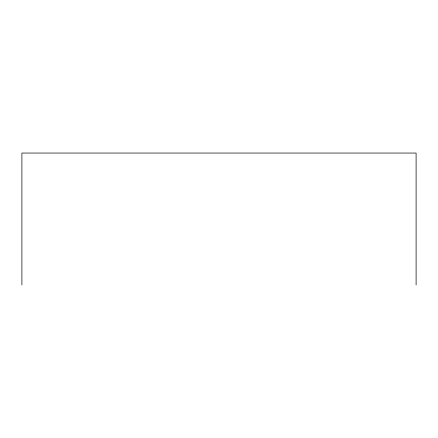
<?xml version="1.0" encoding="UTF-8"?>
<svg xmlns="http://www.w3.org/2000/svg" width="438" height="438" viewBox="0 0 438 438"><rect width="100%" height="100%" fill="white"/><g stroke="black" fill="none" stroke-linecap="round" stroke-linejoin="round"><path stroke-width="0.66" d="M416.1 284.946L416.1 153.054L21.9 153.054L21.9 284.946"/></g></svg>
